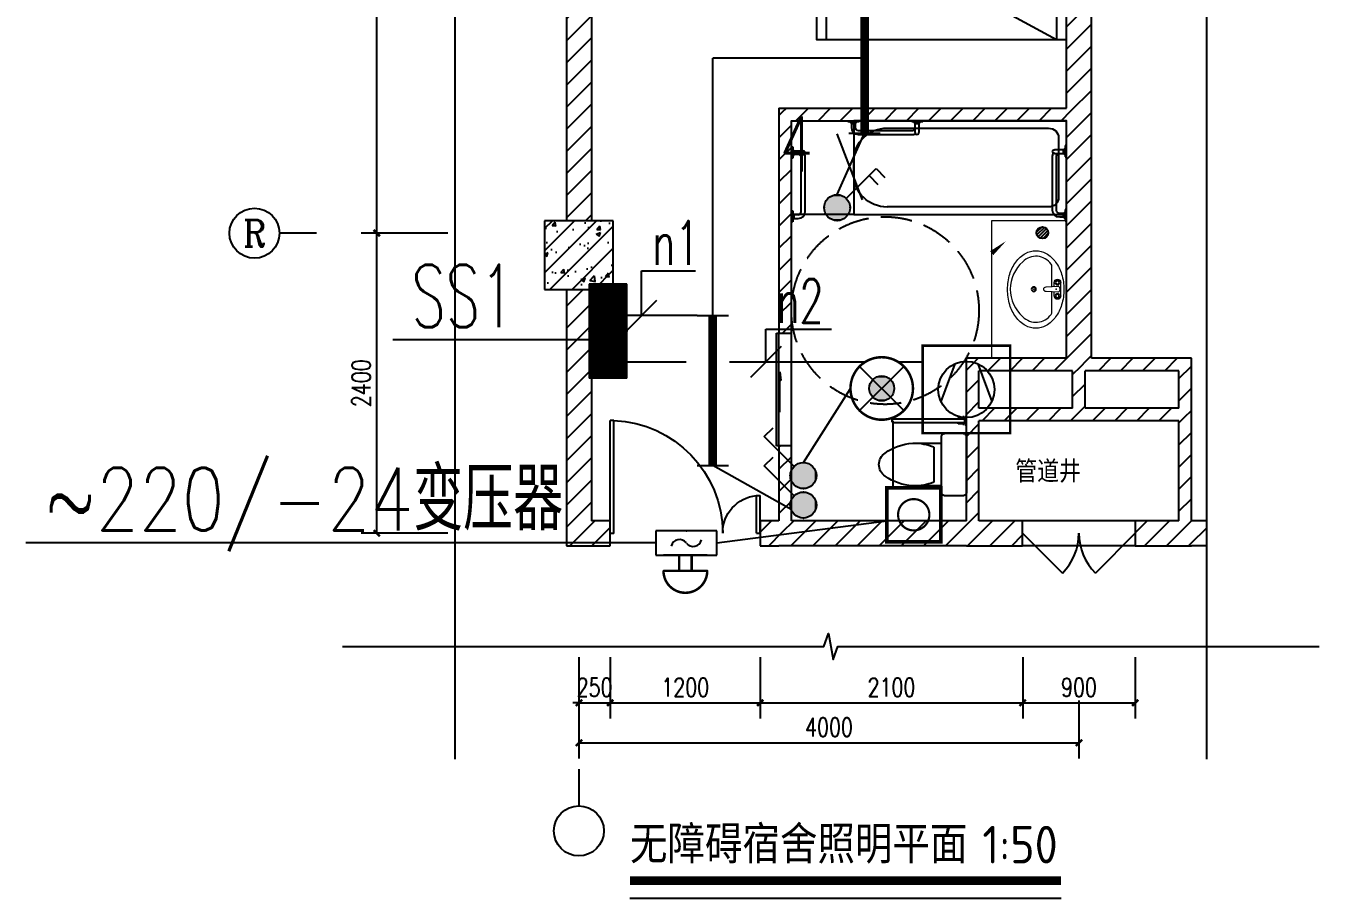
# Model space of a CAD drawing. Extents: x 1725663 to 4653551, y -550461 to 248782.
# Drawn here: x 2093850 to 2104196, y -78270 to -71294 of the extents above; entities that cross this region are included whole.
import ezdxf
from ezdxf.enums import TextEntityAlignment as Align

# ---------------------------------------------------------------- set-up
doc = ezdxf.new("R2010")
doc.units = 0
doc.header["$LTSCALE"] = 1000
doc.linetypes.add('DASH', pattern=[0.35, 0.25, -0.1])
for name, color, linetype in [('0-底图', 7, 'Continuous'), ('A-WALL-MSNW', 2, 'Continuous'), ('A-WALL-PATT', 252, 'Continuous'), ('AXIS', 3, 'Continuous'), ('AXIS_TEXT', 7, 'Continuous'), ('CLAYER', 7, 'Continuous'), ('COLUMN', 255, 'Continuous'), ('DIM-消防', 3, 'Continuous'), ('DIM-照明', 3, 'Continuous'), ('DIM-箱柜', 7, 'Continuous'), ('DIM_SYMB', 3, 'Continuous'), ('DOOR_FIRE', 4, 'Continuous'), ('EQUIP-动力', 3, 'Continuous'), ('EQUIP-消防', 3, 'Continuous'), ('EQUIP-照明', 3, 'Continuous'), ('EQUIP-箱柜', 3, 'Continuous'), ('EQUIP_地漏', 7, 'Continuous'), ('fur', 253, 'Continuous'), ('PUB_DIM', 3, 'Continuous'), ('PUB_HATCH', 8, 'Continuous'), ('TEL_SYMB', 3, 'Continuous'), ('TEL_TEXT', 7, 'Continuous'), ('WALL', 2, 'Continuous'), ('WINDOW', 4, 'Continuous'), ('WIRE-照明', 6, 'Continuous'), ('洁具', 213, 'Continuous')]:
    doc.layers.add(name, color=color, linetype=linetype)
doc.layers.add('LVTRY', color=6, linetype='Continuous', lineweight=9)
doc.styles.add('_TCH_AXIS', font='COMPLEX', dxfattribs={"bigfont": 'GBCBIG'})
doc.styles.add('_TCH_DIM', font='SIMPLEX', dxfattribs={"width": 0.8, "height": 5, "bigfont": 'HZTXT'})
doc.styles.add('_TCH_DIM_T3', font='SIMPLEX', dxfattribs={"width": 0.75, "bigfont": 'HZTXT'})
doc.styles.add('_TEL_DIM', font='SIMPLEX', dxfattribs={"width": 0.8, "height": 3.5, "bigfont": 'HZTXT'})
doc.styles.get("Standard").update_dxf_attribs({"font": 'geniso.shx', "bigfont": 'hztxt.shx'})
doc.dimstyles.new('_TCH_ARCH&&50', dxfattribs={"dimtxt": 148.75, "dimasz": 50, "dimexe": 125, "dimexo": 150, "dimgap": 50, "dimtad": 1, "dimdec": 0, "dimzin": 0, "dimdsep": 46, "dimtxsty": '_TCH_DIM_T3', "dimblk": 'ARCHTICK', "dimcen": 0.09, "dimclrt": 7, "dimazin": 2, "dimtfac": 1, "dimtdec": 0, "dimtix": 1, "dimtmove": 2, "dimatfit": 3, "dimfxl": 1, "dimtolj": 1, "dimtzin": 0, "dimarcsym": 0})
pattern_1 = [(45, (406116.53, 820827.46), (-88.388383, 88.388383), [])]

# ---------------------------------------------------------------- blocks, each defined once
blk = doc.blocks.new('$TwtSys$00000141')
for p, q in [((-94, 8), (-10, 92)), ((-94, 8), (-10, 92)), ((-87, -35), (35, 87)), ((-87, -35), (35, 87)), ((-66, -66), (66, 66)), ((-66, -66), (66, 66)), ((-32, -87), (88, 33)), ((-32, -87), (88, 33)), ((11, -92), (92, -11)), ((11, -92), (92, -11))]:
    blk.add_line(p, q)
blk.add_circle((0, 0), 94)
blk.add_circle((0, 0), 94)
blk = doc.blocks.new('_ArchTick')
at = {"color": 0, "linetype": 'ByBlock', "const_width": 0.4}
blk.add_lwpolyline([(-0.5, -0.5), (0.5, 0.5)], dxfattribs=at)
blk = doc.blocks.new('*D1317')
at = {"layer": 'Defpoints', "color": 0, "transparency": 16777216}
for p in [(1925397, -64441), (1925647, -64441), (1925647, -64955)]:
    blk.add_point(p, dxfattribs=at)
at = {"layer": 'PUB_DIM', "color": 0, "lineweight": -2, "transparency": 16777216}
for p, q in [((1925397, -64591), (1925397, -65080)), ((1925647, -64591), (1925647, -65080)), ((1925397, -64955), (1925347, -64955)), ((1925397, -64955), (1925647, -64955)), ((1925647, -64955), (1925697, -64955))]:
    blk.add_line(p, q, dxfattribs=at)
at = {"layer": 'PUB_DIM', "color": 0, "lineweight": -2, "transparency": 16777216, "xscale": 50, "yscale": 50, "zscale": 50}
blk.add_blockref('_ArchTick', (1925397, -64955), dxfattribs=at)
at = {"layer": 'PUB_DIM', "color": 0, "lineweight": -2, "transparency": 16777216, "xscale": 50, "yscale": 50, "zscale": 50, "rotation": 180}
blk.add_blockref('_ArchTick', (1925647, -64955), dxfattribs=at)
at = {"layer": 'PUB_DIM', "color": 7, "transparency": 16777216, "insert": (1925522, -64831), "char_height": 148.8, "attachment_point": 5, "style": '_TCH_DIM_T3'}
blk.add_mtext('\\A1;250', dxfattribs=at)
blk = doc.blocks.new('*D1318')
at = {"layer": 'Defpoints', "color": 0, "transparency": 16777216}
for p in [(1925647, -64441), (1926847, -64441), (1926847, -64955)]:
    blk.add_point(p, dxfattribs=at)
at = {"layer": 'PUB_DIM', "color": 0, "lineweight": -2, "transparency": 16777216}
for p, q in [((1925647, -64591), (1925647, -65080)), ((1926847, -64591), (1926847, -65080)), ((1925647, -64955), (1926847, -64955))]:
    blk.add_line(p, q, dxfattribs=at)
at = {"layer": 'PUB_DIM', "color": 0, "lineweight": -2, "transparency": 16777216, "xscale": 50, "yscale": 50, "zscale": 50, "rotation": 180}
blk.add_blockref('_ArchTick', (1925647, -64955), dxfattribs=at)
at = {"layer": 'PUB_DIM', "color": 0, "lineweight": -2, "transparency": 16777216, "xscale": 50, "yscale": 50, "zscale": 50}
blk.add_blockref('_ArchTick', (1926847, -64955), dxfattribs=at)
at = {"layer": 'PUB_DIM', "color": 7, "transparency": 16777216, "insert": (1926247, -64831), "char_height": 148.8, "attachment_point": 5, "style": '_TCH_DIM_T3'}
blk.add_mtext('\\A1;1200', dxfattribs=at)
blk = doc.blocks.new('*D1319')
at = {"layer": 'Defpoints', "color": 0, "transparency": 16777216}
for p in [(1926847, -64441), (1928947, -64441), (1928947, -64955)]:
    blk.add_point(p, dxfattribs=at)
at = {"layer": 'PUB_DIM', "color": 0, "lineweight": -2, "transparency": 16777216}
for p, q in [((1926847, -64591), (1926847, -65080)), ((1928947, -64591), (1928947, -65080)), ((1926847, -64955), (1928947, -64955))]:
    blk.add_line(p, q, dxfattribs=at)
at = {"layer": 'PUB_DIM', "color": 0, "lineweight": -2, "transparency": 16777216, "xscale": 50, "yscale": 50, "zscale": 50, "rotation": 180}
blk.add_blockref('_ArchTick', (1926847, -64955), dxfattribs=at)
at = {"layer": 'PUB_DIM', "color": 0, "lineweight": -2, "transparency": 16777216, "xscale": 50, "yscale": 50, "zscale": 50}
blk.add_blockref('_ArchTick', (1928947, -64955), dxfattribs=at)
at = {"layer": 'PUB_DIM', "color": 7, "transparency": 16777216, "insert": (1927897, -64831), "char_height": 148.8, "attachment_point": 5, "style": '_TCH_DIM_T3'}
blk.add_mtext('\\A1;2100', dxfattribs=at)
blk = doc.blocks.new('*D1320')
at = {"layer": 'Defpoints', "color": 0, "transparency": 16777216}
for p in [(1928947, -64441), (1929847, -64441), (1929847, -64955)]:
    blk.add_point(p, dxfattribs=at)
at = {"layer": 'PUB_DIM', "color": 0, "lineweight": -2, "transparency": 16777216}
for p, q in [((1928947, -64591), (1928947, -65080)), ((1929847, -64591), (1929847, -65080)), ((1928947, -64955), (1929847, -64955))]:
    blk.add_line(p, q, dxfattribs=at)
at = {"layer": 'PUB_DIM', "color": 0, "lineweight": -2, "transparency": 16777216, "xscale": 50, "yscale": 50, "zscale": 50, "rotation": 180}
blk.add_blockref('_ArchTick', (1928947, -64955), dxfattribs=at)
at = {"layer": 'PUB_DIM', "color": 0, "lineweight": -2, "transparency": 16777216, "xscale": 50, "yscale": 50, "zscale": 50}
blk.add_blockref('_ArchTick', (1929847, -64955), dxfattribs=at)
at = {"layer": 'PUB_DIM', "color": 7, "transparency": 16777216, "insert": (1929397, -64831), "char_height": 148.8, "attachment_point": 5, "style": '_TCH_DIM_T3'}
blk.add_mtext('\\A1;900', dxfattribs=at)
blk = doc.blocks.new('*D1327')
at = {"layer": 'Defpoints', "color": 0, "transparency": 16777216}
for p in [(1925397, -64786), (1929397, -64786), (1929397, -65275)]:
    blk.add_point(p, dxfattribs=at)
at = {"layer": 'PUB_DIM', "color": 0, "lineweight": -2, "transparency": 16777216}
for p, q in [((1925397, -64936), (1925397, -65400)), ((1929397, -64936), (1929397, -65400)), ((1925397, -65275), (1929397, -65275))]:
    blk.add_line(p, q, dxfattribs=at)
at = {"layer": 'PUB_DIM', "color": 0, "lineweight": -2, "transparency": 16777216, "xscale": 50, "yscale": 50, "zscale": 50, "rotation": 180}
blk.add_blockref('_ArchTick', (1925397, -65275), dxfattribs=at)
at = {"layer": 'PUB_DIM', "color": 0, "lineweight": -2, "transparency": 16777216, "xscale": 50, "yscale": 50, "zscale": 50}
blk.add_blockref('_ArchTick', (1929397, -65275), dxfattribs=at)
at = {"layer": 'PUB_DIM', "color": 7, "transparency": 16777216, "insert": (1927397, -65150), "char_height": 148.8, "attachment_point": 5, "style": '_TCH_DIM_T3'}
blk.add_mtext('\\A1;4000', dxfattribs=at)
blk = doc.blocks.new('*D1328')
at = {"layer": 'Defpoints', "color": 0, "transparency": 16777216}
for p in [(1923779, -61199), (1924498, -61199), (1924498, -63599)]:
    blk.add_point(p, dxfattribs=at)
at = {"layer": 'PUB_DIM', "color": 0, "lineweight": -2, "transparency": 16777216}
for p, q in [((1924348, -61199), (1923654, -61199)), ((1923779, -63599), (1923779, -61199)), ((1924348, -63599), (1923654, -63599))]:
    blk.add_line(p, q, dxfattribs=at)
at = {"layer": 'PUB_DIM', "color": 0, "lineweight": -2, "transparency": 16777216, "xscale": 50, "yscale": 50, "zscale": 50}
for p, rotation in [((1923779, -61199), 90), ((1923779, -63599), 270)]:
    blk.add_blockref('_ArchTick', p, dxfattribs=dict(at, rotation=rotation))
at = {"layer": 'PUB_DIM', "color": 7, "transparency": 16777216, "insert": (1923654, -62399), "char_height": 148.8, "attachment_point": 5, "rotation": 90, "style": '_TCH_DIM_T3'}
blk.add_mtext('\\A1;2400', dxfattribs=at)
blk = doc.blocks.new('*D1329')
at = {"layer": 'Defpoints', "color": 0, "transparency": 16777216}
for p in [(1923779, -55999), (1924498, -55999), (1924498, -61199)]:
    blk.add_point(p, dxfattribs=at)
at = {"layer": 'PUB_DIM', "color": 0, "lineweight": -2, "transparency": 16777216}
for p, q in [((1924348, -55999), (1923654, -55999)), ((1923779, -61199), (1923779, -55999)), ((1924348, -61199), (1923654, -61199))]:
    blk.add_line(p, q, dxfattribs=at)
at = {"layer": 'PUB_DIM', "color": 0, "lineweight": -2, "transparency": 16777216, "xscale": 50, "yscale": 50, "zscale": 50}
for p, rotation in [((1923779, -55999), 90), ((1923779, -61199), 270)]:
    blk.add_blockref('_ArchTick', p, dxfattribs=dict(at, rotation=rotation))
at = {"layer": 'PUB_DIM', "color": 7, "transparency": 16777216, "insert": (1923654, -58599), "char_height": 148.8, "attachment_point": 5, "rotation": 90, "style": '_TCH_DIM_T3'}
blk.add_mtext('\\A1;5200', dxfattribs=at)
blk = doc.blocks.new('$DorLib2D$00000116')
at = {"color": 0}
for p, q in [((-0.5, 0), (-0.146, 0.354)), ((0.5, 0), (0.146, 0.354))]:
    blk.add_line(p, q, dxfattribs=at)
for centre, start, end in [((-0.5, 0), 0, 45), ((0.5, 0), 135, 180)]:
    blk.add_arc(centre, 0.5, start, end, dxfattribs=at)
blk = doc.blocks.new('$plan$00002936')
at = {"layer": '洁具'}
for p, q in [((-45, 0), (45, 0)), ((45, 0), (45, -10)), ((-555, 0), (-466, 0)), ((-555, -10), (-555, 0)), ((-466, -10), (-555, -10)), ((-539, -10), (-527, -22)), ((-527, -22), (-497, -22)), ((-527, -22), (-527, -53)), ((-497, -22), (-486, -10)), ((-497, -22), (-497, -53)), ((-474, -78), (-38, -78)), ((-466, 0), (-466, -10)), ((-45, -10), (-45, 0)), ((45, -10), (-45, -10)), ((-28, -10), (-17, -22)), ((-17, -22), (13, -22)), ((-17, -94), (-17, -22)), ((13, -22), (24, -10)), ((13, -22), (13, -94)), ((-474, -110), (-38, -110)), ((-2, -110), (-2, -110))]:
    blk.add_line(p, q, dxfattribs=at)
for centre, major_axis, start_param, end_param in [((-474, -53), (0, 57.3), 1.570798, 3.141592), ((-474, -53), (0, 25.2), 1.570801, 3.141589), ((-38, -53), (0, 25.2), 3.141577, 4.303054), ((-2, -94), (0, 16), 1.570785, 3.141583), ((-2, -94), (0, 16), 3.141592, 4.71239), ((-38, -53), (0, 57.3), 3.141596, 3.619177)]:
    blk.add_ellipse(centre, major_axis=major_axis, ratio=0.931835, start_param=start_param, end_param=end_param, dxfattribs=at)
blk = doc.blocks.new('$DorLib2D$00000225')
at = {"color": 0}
for p, q in [((0.475, -0.0014), (0.475, 0.7521)), ((0.475, 0.7521), (0.5, 0.7521)), ((0.5, -0.0014), (0.5, 0.7521)), ((-0.5, 0), (-0.5, 0.252)), ((-0.475, 0.252), (-0.5, 0.252)), ((-0.475, 0), (-0.475, 0.252)), ((-0.475, 0), (-0.5, 0)), ((0.475, -0.0014), (0.5, -0.0014))]:
    blk.add_line(p, q, dxfattribs=at)
for centre, radius, start, end in [((0.5046, -0.0019), 0.7546, 92.24927, 179.72377), ((-0.5008, 0.0026), 0.2508, 359.78987, 84.09744)]:
    blk.add_arc(centre, radius, start, end, dxfattribs=at)
blk = doc.blocks.new('$lvtry$00000196')
at = {"color": 0}
for points in [[(219, -385, 0.106486), (289, -308, 0.130324), (310, -225, 0.130324), (289, -143, 0.106486), (219, -66, 0.084172), (123, -18, 0.073176), (0, 0, 0.073176), (-123, -18, 0.084172), (-219, -66, 0.106486), (-289, -143, 0.130324), (-310, -225, 0.130324), (-289, -308, 0.106486), (-219, -385, 0.084172), (-123, -433, 0.073176), (0, -451, 0.073176), (123, -433, 0.084172)], [(-22, -44), (-17, -142, 1), (21, -142), (26, -44, 0.493794)]]:
    blk.add_lwpolyline(points, format="xyb", close=True, dxfattribs=at)
for points in [[(-218, -329, -0.467303), (-199, -103, -0.154885), (-179, -96), (-17, -96, -0.154885)], [(21, -96), (183, -96, -0.154885), (203, -103, -0.467303), (222, -329, -0.210278), (2, -430, -0.210278), (-218, -329, -0.467303)]]:
    blk.add_lwpolyline(points, format="xyb", dxfattribs=at)
for points in [[(-52, -25), (56, -25)], [(-52, -78), (-20, -78)], [(24, -78), (56, -78)]]:
    blk.add_lwpolyline(points, dxfattribs=at)
for centre, radius in [((-52, -52), 19.4), ((-52, -52), 12.6), ((56, -52), 19.4), ((56, -52), 12.6), ((2, -241), 19.7), ((2, -241), 14.7)]:
    blk.add_circle(centre, radius, dxfattribs=at)
for centre, start, end in [((-52, -52), 90, 270), ((56, -52), 270, 90)]:
    blk.add_arc(centre, 26.5, start, end, dxfattribs=at)
for p in [(2, -62), (2, -241)]:
    blk.add_point(p, dxfattribs=at)
blk = doc.blocks.new('$plan$00002967')
at = {"layer": '洁具'}
for p, q in [((1348.8, -59.7), (134, -59.7)), ((58.6, -136.4), (58.6, -613.6)), ((1599.9, -434.7), (1599.9, -315.3)), ((134, -690.3), (1348.8, -690.3))]:
    blk.add_line(p, q, dxfattribs=at)
blk.add_lwpolyline([(0, -750), (0, 0), (1599.9, 0), (1599.9, -750)], close=True, dxfattribs=at)
for centre, major_axis, start_param, end_param in [((134, -136.4), (0, 76.7), 0, 1.570796), ((1348.8, -315.3), (0, 255.7), -1.570796, 0), ((201, -375), (0, 42.6), 1.570796326795708, 7.853981633975295), ((1348.8, -434.7), (0, 255.7), 3.141593, 4.712389), ((134, -613.6), (0, 76.7), 1.570796, 3.141593)]:
    blk.add_ellipse(centre, major_axis=major_axis, ratio=0.98237, start_param=start_param, end_param=end_param, dxfattribs=at)
blk = doc.blocks.new('$plan$00002937')
at = {"layer": '洁具'}
for p, q in [((-12, 13), (-585, 13)), ((-67, 25), (-67, 16)), ((-8, 25), (-67, 25)), ((-67, 16), (-8, 16)), ((-28, 31), (-28, 25)), ((-20, 31), (-28, 31)), ((-28, 25), (-20, 25)), ((-20, 25), (-20, 31)), ((-12, -13), (-12, 13)), ((-8, 40), (-8, -40)), ((0, 40), (-8, 40)), ((-8, 16), (-8, 25)), ((0, -40), (0, 40)), ((-585, -13), (-12, -13)), ((-67, -25), (-67, -16)), ((-67, -16), (-8, -16)), ((-8, -25), (-67, -25)), ((-28, -31), (-28, -25)), ((-28, -25), (-20, -25)), ((-20, -31), (-28, -31)), ((-20, -25), (-20, -31)), ((-8, -16), (-8, -25)), ((-8, -40), (0, -40))]:
    blk.add_line(p, q, dxfattribs=at)
blk.add_ellipse((-585, 0), major_axis=(0, -13.3), ratio=0.97507, start_param=3.141592, end_param=6.283185, dxfattribs=at)
blk = doc.blocks.new('$plan$00002826')
at = {"layer": '洁具', "color": 7}
blk.add_line((-260, -140), (-260, 140), dxfattribs=at)
at = {"layer": '洁具'}
blk.add_line((-200, 170), (-200, -170), dxfattribs=at)
blk.add_lwpolyline([(-650, 92, 0.537872), (-650, -92, 0.149947), (-430, -170), (-200, -170), (-200, -220, 0.414214), (-170, -250), (-30, -250, 0.414214), (0, -220), (0, 220, 0.414214), (-30, 250), (-170, 250, 0.414214), (-200, 220), (-200, 170), (-430, 170, 0.149947)], format="xyb", close=True, dxfattribs=at)
at = {"layer": '洁具', "color": 7}
for centre, start, end in [((-413, -227), 67.4505, 91.4725), ((-413, 227), 268.6339, 292.5495)]:
    blk.add_arc(centre, 398, start, end, dxfattribs=at)
blk = doc.blocks.new('$DorLib2D$00000129')
at = {"color": 0, "linetype": 'Continuous'}
for p, q in [((-0.5, 0.545), (-0.5, 0.687)), ((-0.5, 0.687), (0.5, 0.687)), ((0.5, 0.687), (0.5, 0.545)), ((0.5, 0.545), (-0.5, 0.545)), ((-0.5, 0.5), (-0.5, 0.545)), ((0.5, 0.5), (0.5, 0.545)), ((-0.2, 0.437), (0.158, 0.437)), ((0.08, 0.341), (0.08, 0.437)), ((0.158, 0.437), (0.08, 0.341))]:
    blk.add_line(p, q, dxfattribs=at)
blk = doc.blocks.new('$plan$00002356')
at = {"layer": 'fur'}
for p, q in [((0, -1920), (1000, -80)), ((0, -80), (1000, -80)), ((1000, -1920), (0, -1920))]:
    blk.add_line(p, q, dxfattribs=at)
blk.add_lwpolyline([(0, 0), (0, -2000), (1000, -2000), (1000, 0)], close=True, dxfattribs=at)
blk = doc.blocks.new('*X490')
at = {"color": 0}
for p, q in [((-250, 32.8), (-82.8, 200)), ((-250, 68.2), (-118.2, 200)), ((-250, 103.6), (-153.6, 200)), ((-250, 138.9), (-188.9, 200)), ((-250, 174.3), (-224.3, 200)), ((-247.5, 0), (-47.5, 200)), ((-212.1, 0), (-12.1, 200)), ((-176.8, 0), (23.2, 200)), ((-141.4, 0), (58.6, 200)), ((-106.1, 0), (93.9, 200)), ((-70.7, 0), (129.3, 200)), ((-35.4, 0), (164.6, 200)), ((0, 0), (200, 200)), ((35.4, 0), (235.4, 200)), ((70.7, 0), (250, 179.3)), ((106.1, 0), (250, 143.9)), ((141.4, 0), (250, 108.6)), ((176.8, 0), (250, 73.2)), ((212.1, 0), (250, 37.9)), ((247.5, 0), (250, 2.5))]:
    blk.add_line(p, q, dxfattribs=at)
blk = doc.blocks.new('$equip$00002943')
for p, q in [((-0.75, 0.6), (-0.75, 0)), ((0.75, 0.6), (-0.75, 0.6)), ((0.75, 0), (0.75, 0.6)), ((-0.75, 0), (0.75, 0))]:
    blk.add_line(p, q)
for points, const_width in [([(-0.75, 0.3), (0.75, 0.3)], 0.6), ([(-0.75, 0.6), (-0.75, 0), (0.75, 0), (0.75, 0.6), (-0.75, 0.6), (-0.75, 0)], 0.02)]:
    blk.add_lwpolyline(points, dxfattribs=dict(const_width=const_width))
for p in [(0, 0.6), (-0.75, 0.3), (0.75, 0.3), (0, 0)]:
    blk.add_point(p)
at = {"xscale": 0.00300000000061118, "yscale": 0.00300000000061118, "zscale": 0.00300000000061118}
blk.add_blockref('*X490', (0, 0), dxfattribs=at)
at = {"color": 7, "style": '_TEL_DIM', "flags": 1}
for tag in ['A', 'REMARK']:
    blk.add_attdef(tag, text='', height=0.00002, dxfattribs=at).set_placement((0, 0), align=Align.MIDDLE_CENTER)
blk = doc.blocks.new('$equip$00001159')
for p, q in [((-1.2, 0.25), (-1.2, -0.25)), ((1.2, 0.25), (1.2, -0.25)), ((-1.2, 0), (1.2, 0))]:
    blk.add_line(p, q)
at = {"const_width": 0.14}
blk.add_lwpolyline([(-1.2, 0), (1.2, 0)], dxfattribs=at)
at = {"layer": 'EQUIP-照明'}
for p in [(-1.2, 0), (0, 0), (1.2, 0)]:
    blk.add_point(p, dxfattribs=at)
at = {"layer": 'EQUIP-照明', "flags": 9}
blk.add_attdef('A', (0, 0), '', height=0.00002, dxfattribs=at)
blk = doc.blocks.new('$equip$00002741')
for p, q in [((-0.7, -0.7), (-0.7, 0.7)), ((-0.7, 0.7), (0.7, 0.7)), ((0.7, 0.7), (0.7, -0.7)), ((-0.184, 0.411), (-0.406, -0.194)), ((0.184, 0.411), (0.406, -0.194)), ((0.7, -0.7), (-0.7, -0.7))]:
    blk.add_line(p, q)
at = {"const_width": 0.04}
blk.add_lwpolyline([(-0.7, 0.7), (-0.7, -0.7), (0.7, -0.7), (0.7, 0.7), (-0.7, 0.7), (-0.7, -0.7)], dxfattribs=at)
blk.add_circle((0, 0), 0.45)
for p in [(0, 0.7), (-0.7, 0), (0.7, 0), (0, -0.7)]:
    blk.add_point(p)
at = {"color": 7, "style": '_TEL_DIM', "flags": 1}
for tag in ['A', 'REMARK']:
    blk.add_attdef(tag, text='', height=0.00002, dxfattribs=at).set_placement((0, 0), align=Align.MIDDLE_CENTER)
blk = doc.blocks.new('$equip$00002828')
for p, q in [((0.354, 0.354), (-0.354, -0.354)), ((-0.354, 0.354), (0.354, -0.354))]:
    blk.add_line(p, q)
at = {"const_width": 0.04}
blk.add_lwpolyline([(0.5, 0, -1), (-0.5, 0, -1), (0.5, 0, 1)], format="xyb", dxfattribs=at)
for radius in [0.5, 0.2]:
    blk.add_circle((0, 0), radius)
for p in [(0, 0.5), (-0.5, 0), (0.5, 0), (0, -0.5)]:
    blk.add_point(p)
for points in [[(-0.173, 0.1), (0.173, 0.1), (-0.2, 0), (0.2, 0)], [(-0.173, -0.1), (0.173, -0.1), (-0.2, 0), (0.2, 0)], [(-0.1, 0.173), (0.1, 0.173), (-0.173, 0.1), (0.173, 0.1)], [(0, 0.2), (0, 0.2), (-0.1, 0.173), (0.1, 0.173)], [(-0.1, -0.173), (0.1, -0.173), (-0.173, -0.1), (0.173, -0.1)], [(0, -0.2), (0, -0.2), (-0.1, -0.173), (0.1, -0.173)]]:
    blk.add_solid(points)
at = {"color": 7, "style": '_TEL_DIM', "flags": 1}
for tag in ['A', 'REMARK']:
    blk.add_attdef(tag, text='', height=0.00002, dxfattribs=at).set_placement((0, 0), align=Align.MIDDLE_CENTER)
blk = doc.blocks.new('$equip$00001962')
for p, q in [((0.147, 0.356), (0.625, 0.833)), ((0.625, 0.833), (0.766, 0.692))]:
    blk.add_line(p, q)
blk.add_circle((0, 0.208), 0.208)
for p in [(0, 0.417), (-0.208, 0.208), (0.208, 0.208), (0, 0)]:
    blk.add_point(p)
for points in [[(0, 0.417), (0, 0.417), (-0.104, 0.389), (0.104, 0.389)], [(-0.18, 0.313), (0.18, 0.313), (-0.208, 0.208), (0.208, 0.208)], [(-0.18, 0.104), (0.18, 0.104), (-0.208, 0.208), (0.208, 0.208)], [(-0.104, 0.389), (0.104, 0.389), (-0.18, 0.313), (0.18, 0.313)], [(-0.104, 0.028), (0.104, 0.028), (-0.18, 0.104), (0.18, 0.104)], [(0, 0), (0, 0), (-0.104, 0.028), (0.104, 0.028)]]:
    blk.add_solid(points)
at = {"layer": 'TEL_TEXT', "style": '_TEL_DIM', "flags": 1}
blk.add_attdef('A', text='', height=0.00002, dxfattribs=at).set_placement((0, 0), align=Align.MIDDLE_CENTER)
blk = doc.blocks.new('$equip$00001963')
for p, q in [((0.147, 0.356), (0.625, 0.833)), ((0.625, 0.833), (0.766, 0.692)), ((0.512, 0.72), (0.653, 0.579))]:
    blk.add_line(p, q)
blk.add_circle((0, 0.208), 0.208)
for p in [(0, 0.417), (-0.208, 0.208), (0.208, 0.208), (0, 0)]:
    blk.add_point(p)
for points in [[(0, 0.417), (0, 0.417), (-0.104, 0.389), (0.104, 0.389)], [(-0.18, 0.313), (0.18, 0.313), (-0.208, 0.208), (0.208, 0.208)], [(-0.18, 0.104), (0.18, 0.104), (-0.208, 0.208), (0.208, 0.208)], [(-0.104, 0.389), (0.104, 0.389), (-0.18, 0.313), (0.18, 0.313)], [(-0.104, 0.028), (0.104, 0.028), (-0.18, 0.104), (0.18, 0.104)], [(0, 0), (0, 0), (-0.104, 0.028), (0.104, 0.028)]]:
    blk.add_solid(points)
at = {"layer": 'TEL_TEXT', "style": '_TEL_DIM', "flags": 1}
blk.add_attdef('A', text='', height=0.00002, dxfattribs=at).set_placement((0, 0), align=Align.MIDDLE_CENTER)
blk = doc.blocks.new('$TELECSYS$00000095')
blk.add_line((0.4, 0.4), (-0.4, -0.4))
at = {"width": 0.8}
blk.add_attdef('N', text='', height=1, dxfattribs=at).set_placement((-0.017, 1.056), align=Align.MIDDLE)
blk = doc.blocks.new('$TelecSys$00000152')
blk.add_blockref('$TELECSYS$00000095', (0, 0))
at = {"style": '_TEL_DIM', "width": 0.7}
blk.add_attdef('N', text='', height=0.875, dxfattribs=at).set_placement((-0.015, 0.924), align=Align.MIDDLE)
blk = doc.blocks.new('$equip$00002862')
for p, q in [((-0.35, 0.25), (0.35, 0.25)), ((-0.1, 0.25), (-0.1, 0)), ((0.1, 0.25), (0.1, 0)), ((-0.35, 0), (0.35, 0))]:
    blk.add_line(p, q)
at = {"const_width": 0.04}
blk.add_lwpolyline([(-0.35, 0.254, -0.999993), (0.35, 0.25), (-0.35, 0.25)], format="xyb", dxfattribs=at)
for points in [[(-0.1, 0.246), (-0.1, 0)], [(0.1, 0.25), (0.1, 0)], [(0.35, 0), (-0.35, 0)]]:
    blk.add_lwpolyline(points, dxfattribs=at)
blk.add_arc((0, 0.252), 0.35, 359.6973, 180.3027)
for p in [(0.002, 0.602), (-0.35, 0.25), (0.35, 0.254), (0, 0)]:
    blk.add_point(p)
at = {"color": 7, "style": '_TEL_DIM', "flags": 1}
for tag in ['A', 'REMARK']:
    blk.add_attdef(tag, text='', height=0.00002, dxfattribs=at).set_placement((0, 0), align=Align.MIDDLE_CENTER)
blk = doc.blocks.new('$equip_U$00000109(PC201603191524)')
for p, q in [((-0.75, 0.6), (-0.75, 0)), ((0.75, 0.6), (-0.75, 0.6)), ((0.75, 0), (0.75, 0.6)), ((-0.75, 0), (0.75, 0))]:
    blk.add_line(p, q)
for centre, start, end in [((-0.169, 0.169), 37.875, 164.7449), ((0.169, 0.431), 217.875, 344.7449)]:
    blk.add_arc(centre, 0.214, start, end)
for p in [(0, 0.6), (-0.75, 0.3), (0, 0), (0.75, 0.3)]:
    blk.add_point(p)
at = {"color": 7, "style": '_TEL_DIM', "flags": 1}
for tag in ['A', 'REMARK']:
    blk.add_attdef(tag, text='', height=0.0000167, dxfattribs=at).set_placement((0, 0), align=Align.MIDDLE_CENTER)
blk = doc.blocks.new('$equip_U$00000213(DESKTOP-1KLGLJ7)')
for p, q in [((0.3, 0.3), (-0.3, 0.3)), ((-0.3, 0.3), (-0.3, -0.3)), ((0.3, -0.3), (0.3, 0.3)), ((-0.3, -0.3), (0.3, -0.3))]:
    blk.add_line(p, q)
at = {"const_width": 0.04}
blk.add_lwpolyline([(-0.3, 0.3), (0.3, 0.3), (0.3, -0.3), (-0.3, -0.3), (-0.3, 0.3), (0.3, 0.3)], dxfattribs=at)
at = {"const_width": 0.024}
blk.add_lwpolyline([(-0.174, 0, 1), (0.174, 0, 1)], format="xyb", close=True, dxfattribs=at)
for p in [(0, 0.3), (-0.3, 0), (0.3, 0), (0, -0.3)]:
    blk.add_point(p)
at = {"color": 7, "style": '_TEL_DIM', "flags": 1}
for tag in ['A', 'REMARK']:
    blk.add_attdef(tag, text='', height=0.00002, dxfattribs=at).set_placement((0, 0), align=Align.MIDDLE_CENTER)
blk = doc.blocks.new('gfhjgj')
at = {"layer": 'A-WALL-PATT'}
h = blk.add_hatch(dxfattribs=at)
h.set_pattern_fill('普通砖', color=256, scale=50, style=0)
h.set_pattern_definition(pattern_1)
h.paths.add_polyline_path([(1929363.2, -60232.7), (1929496.6, -60199.4), (1929496.6, -56149.4), (1929396.6, -56032.7), (1929296.6, -56149.4), (1929296.6, -60199.4)])
h = blk.add_hatch(dxfattribs=at)
h.set_pattern_fill('普通砖', color=256, scale=50, style=0)
h.set_pattern_definition(pattern_1)
h.paths.add_polyline_path([(1925296.6, -61099.4), (1925496.6, -61099.4), (1925496.6, -56449.4), (1925296.6, -56449.4)])
h = blk.add_hatch(dxfattribs=at)
h.set_pattern_fill('普通砖', color=256, scale=50, style=0)
h.set_pattern_definition(pattern_1)
h.paths.add_polyline_path([(1926996.6, -60199.4), (1927096.6, -60299.4), (1929296.6, -60299.4), (1929363.2, -60232.7), (1929296.6, -60199.4)])
h = blk.add_hatch(dxfattribs=at)
h.set_pattern_fill('普通砖', color=256, scale=50, style=0)
h.set_pattern_definition(pattern_1)
h.paths.add_polyline_path([(1926996.6, -60199.4), (1926996.6, -61999.4), (1927096.6, -61999.4), (1927096.6, -60299.4)])
h = blk.add_hatch(dxfattribs=at)
h.set_pattern_fill('普通砖', color=256, scale=50, style=0)
h.set_pattern_definition(pattern_1)
h.paths.add_polyline_path([(1929396.6, -62249.4), (1929496.6, -62199.4), (1929496.6, -60199.4), (1929363.2, -60232.7), (1929296.6, -60299.4), (1929296.6, -62199.4)])
h = blk.add_hatch(dxfattribs=at)
h.set_pattern_fill('普通砖', color=256, scale=50, style=0)
h.set_pattern_definition(pattern_1)
h.paths.add_polyline_path([(1925496.6, -61649.4), (1925296.6, -61649.4), (1925296.6, -63699.4), (1925496.6, -63499.4)])
h = blk.add_hatch(dxfattribs=at)
h.set_pattern_fill('普通砖', color=256, scale=50, style=0)
h.set_pattern_definition(pattern_1)
h.paths.add_polyline_path([(1929396.6, -62249.4), (1929296.6, -62199.4), (1928496.6, -62199.4), (1928596.6, -62299.4), (1929346.6, -62299.4)])
h = blk.add_hatch(dxfattribs=at)
h.set_pattern_fill('普通砖', color=256, scale=50, style=0)
h.set_pattern_definition(pattern_1)
h.paths.add_polyline_path([(1928563.2, -62666), (1928596.6, -62599.4), (1928596.6, -62299.4), (1928496.6, -62199.4), (1928496.6, -62699.4)])
h = blk.add_hatch(dxfattribs=at)
h.set_pattern_fill('普通砖', color=256, scale=50, style=0)
h.set_pattern_definition(pattern_1)
h.paths.add_polyline_path([(1929396.6, -62632.7), (1929446.6, -62599.4), (1929446.6, -62299.4), (1929396.6, -62249.4), (1929346.6, -62299.4), (1929346.6, -62599.4)])
h = blk.add_hatch(dxfattribs=at)
h.set_pattern_fill('普通砖', color=256, scale=50, style=0)
h.set_pattern_definition(pattern_1)
h.paths.add_polyline_path([(1930196.6, -62299.4), (1930296.6, -62199.4), (1929496.6, -62199.4), (1929396.6, -62249.4), (1929446.6, -62299.4)])
h = blk.add_hatch(dxfattribs=at)
h.set_pattern_fill('普通砖', color=256, scale=50, style=0)
h.set_pattern_definition(pattern_1)
h.paths.add_polyline_path([(1930229.9, -62666), (1930296.6, -62699.4), (1930296.6, -62199.4), (1930196.6, -62299.4), (1930196.6, -62599.4)])
h = blk.add_hatch(dxfattribs=at)
h.set_pattern_fill('普通砖', color=256, scale=50, style=0)
h.set_pattern_definition(pattern_1)
h.paths.add_polyline_path([(1928529.9, -63566), (1928596.6, -63499.4), (1928596.6, -62699.4), (1928563.2, -62666), (1928496.6, -62699.4), (1928496.6, -63499.4)])
h = blk.add_hatch(dxfattribs=at)
h.set_pattern_fill('普通砖', color=256, scale=50, style=0)
h.set_pattern_definition(pattern_1)
h.paths.add_polyline_path([(1929396.6, -62632.7), (1929346.6, -62599.4), (1928596.6, -62599.4), (1928563.2, -62666), (1928596.6, -62699.4), (1929396.6, -62699.4)])
h = blk.add_hatch(dxfattribs=at)
h.set_pattern_fill('普通砖', color=256, scale=50, style=0)
h.set_pattern_definition(pattern_1)
h.paths.add_polyline_path([(1930229.9, -62666), (1930196.6, -62599.4), (1929446.6, -62599.4), (1929396.6, -62632.7), (1929396.6, -62699.4), (1930196.6, -62699.4)])
h = blk.add_hatch(dxfattribs=at)
h.set_pattern_fill('普通砖', color=256, scale=50, style=0)
h.set_pattern_definition(pattern_1)
h.paths.add_polyline_path([(1930263.2, -63566), (1930296.6, -63499.4), (1930296.6, -62699.4), (1930229.9, -62666), (1930196.6, -62699.4), (1930196.6, -63499.4)])
h = blk.add_hatch(dxfattribs=at)
h.set_pattern_fill('普通砖', color=256, scale=50, style=0)
h.set_pattern_definition(pattern_1)
h.paths.add_polyline_path([(1927096.6, -63499.4), (1927096.6, -62899.4), (1926996.6, -62899.4), (1926996.6, -63499.4), (1927029.9, -63566)])
h = blk.add_hatch(dxfattribs=at)
h.set_pattern_fill('普通砖', color=256, scale=50, style=0)
h.set_pattern_definition(pattern_1)
h.paths.add_polyline_path([(1925296.6, -63699.4), (1925646.6, -63699.4), (1925646.6, -63499.4), (1925496.6, -63499.4)])
h = blk.add_hatch(dxfattribs=at)
h.set_pattern_fill('普通砖', color=256, scale=50, style=0)
h.set_pattern_definition(pattern_1)
h.paths.add_polyline_path([(1926996.6, -63499.4), (1926846.6, -63499.4), (1926846.6, -63699.4), (1926996.6, -63699.4), (1927029.9, -63566)])
h = blk.add_hatch(dxfattribs=at)
h.set_pattern_fill('普通砖', color=256, scale=50, style=0)
h.set_pattern_definition(pattern_1)
h.paths.add_polyline_path([(1928529.9, -63566), (1928496.6, -63499.4), (1927096.6, -63499.4), (1927029.9, -63566), (1926996.6, -63699.4), (1928496.6, -63699.4)])
h = blk.add_hatch(dxfattribs=at)
h.set_pattern_fill('普通砖', color=256, scale=50, style=0)
h.set_pattern_definition(pattern_1)
h.paths.add_polyline_path([(1928496.6, -63699.4), (1928946.6, -63699.4), (1928946.6, -63499.4), (1928596.6, -63499.4), (1928529.9, -63566)])
h = blk.add_hatch(dxfattribs=at)
h.set_pattern_fill('普通砖', color=256, scale=50, style=0)
h.set_pattern_definition(pattern_1)
h.paths.add_polyline_path([(1930196.6, -63499.4), (1929846.6, -63499.4), (1929846.6, -63699.4), (1930296.6, -63699.4), (1930263.2, -63566)])
h = blk.add_hatch(dxfattribs=at)
h.set_pattern_fill('普通砖', color=256, scale=50, style=0)
h.set_pattern_definition(pattern_1)
h.paths.add_polyline_path([(1930418.9, -63499.4), (1930296.6, -63499.4), (1930263.2, -63566), (1930296.6, -63699.4), (1930418.9, -63699.4)])
at = {"layer": 'PUB_HATCH'}
h = blk.add_hatch(dxfattribs=at)
h.set_pattern_fill('钢筋混凝土', color=256, scale=50, style=0)
h.set_pattern_definition([(45, (406116.53, 820737.71), (-88.388348, 88.388348), []), (50, (406116.53, 820737.7), (358.63009, -31.376067), [37.5, -412.5]), (355, (406116.53, 820737.7), (-69.37567, 376.09607), [30, -330]), (100.4514, (406146.4, 820735.1), (289.25469, 344.71977), [31.870095, -350.571056]), (46.1842, (406116.53, 820837.7), (533.62052, -82.75951), [56.25, -618.75]), (96.6356, (406161, 820830.8), (467.33135, 487.05894), [47.80514, -525.8565]), (351.1842, (406116.53, 820837.7), (467.33097, 487.0593), [45, -495]), (21, (406166.53, 820812.7), (298.453526, -201.309445), [37.5, -412.5]), (326, (406166.53, 820812.7), (121.657666, 362.57502), [30, -330]), (71.4514, (406191.4, 820795.93), (420.111314, 161.26525), [31.870095, -350.571056]), (37.5, (406116.53, 820737.71), (6.079928, 166.446927), [0, -326, 0, -335, 0, -331.25]), (7.5, (406116.53, 820737.7), (131.534769, 197.205856), [0, -191, 0, -318.5, 0, -126.25]), (327.5, (406005.03, 820737.71), (266.911218, -11.277436), [0, -125, 0, -390, 0, -517.5]), (317.5, (405955.03, 820737.7), (291.593085, 50.05249), [0, -162.5, 0, -259, 0, -367.5])])
h.paths.add_polyline_path([(1925671.6, -61099.4), (1925121.6, -61099.4), (1925121.6, -61649.4), (1925671.6, -61649.4)])
at = {"layer": 'A-WALL-MSNW', "color": 4, "linetype": 'DASH'}
blk.add_circle((1927846.6, -61818), 750, dxfattribs=at)
at = {"layer": 'AXIS'}
for p, q in [((1923296, -61199.4), (1923000.6, -61199.4)), ((1925396.6, -65484.2), (1925396.6, -65779.6))]:
    blk.add_line(p, q, dxfattribs=at)
for centre in [(1922800.6, -61199.4), (1925396.6, -65979.6)]:
    blk.add_circle(centre, 200, dxfattribs=at)
at = {"layer": 'COLUMN'}
for p, q in [((1925671.6, -61099.4), (1925121.6, -61099.4)), ((1925121.6, -61099.4), (1925121.6, -61649.4)), ((1925671.6, -61649.4), (1925671.6, -61099.4)), ((1925121.6, -61649.4), (1925671.6, -61649.4))]:
    blk.add_line(p, q, dxfattribs=at)
at = {"layer": 'DIM_SYMB'}
for points in [[(1924404.5, -52565.8), (1924404.5, -58928.9), (1924509.5, -58967.1), (1924299.5, -59004.1), (1924404.5, -59041.4), (1924404.5, -65404.4)], [(1930418.9, -65404.4), (1930418.9, -59041.4), (1930313.9, -59003.1), (1930523.9, -58966.1), (1930418.9, -58928.9), (1930418.9, -52565.8)], [(1923504.5, -64504.4), (1927355.5, -64504.4), (1927393.7, -64399.4), (1927430.7, -64609.4), (1927468, -64504.4), (1931318.9, -64504.4)]]:
    blk.add_lwpolyline(points, dxfattribs=at)
blk.add_lwpolyline([(1928304.9, -61690.6, 0, 0, 0), (1928813.7, -61262.2, 0, 40, 0), (1928699, -61358.8, 0, 0, 0)], format="xyseb", dxfattribs=at)
at = {"layer": 'DOOR_FIRE'}
for p, q in [((1929846.6, -63499.4), (1928946.6, -63499.4)), ((1929846.6, -63699.4), (1928946.6, -63699.4))]:
    blk.add_line(p, q, dxfattribs=at)
at = {"layer": 'LVTRY'}
blk.add_lwpolyline([(1929296.6, -62199.4), (1929296.6, -61099.4), (1928696.6, -61099.4), (1928696.6, -62199.4)], close=True, dxfattribs=at)
at = {"layer": 'WALL'}
for p, q in [((1929296.6, -60199.4), (1929296.6, -56149.4)), ((1929496.6, -60199.4), (1929496.6, -56149.4)), ((1925296.6, -56449.4), (1925296.6, -61099.4)), ((1925496.6, -56449.4), (1925496.6, -61099.4)), ((1926996.6, -60199.4), (1929296.6, -60199.4)), ((1926996.6, -60199.4), (1926996.6, -61999.4)), ((1929496.6, -62199.4), (1929496.6, -60199.4)), ((1927096.6, -60299.4), (1929296.6, -60299.4)), ((1927096.6, -61999.4), (1927096.6, -60299.4)), ((1929296.6, -62199.4), (1929296.6, -60299.4)), ((1925296.6, -61649.4), (1925296.6, -63699.4)), ((1925496.6, -61649.4), (1925496.6, -63499.4)), ((1926996.6, -61999.4), (1927096.6, -61999.4)), ((1929296.6, -62199.4), (1928496.6, -62199.4)), ((1928496.6, -62699.4), (1928496.6, -62199.4)), ((1930296.6, -62199.4), (1929496.6, -62199.4)), ((1930296.6, -62699.4), (1930296.6, -62199.4)), ((1929346.6, -62299.4), (1928596.6, -62299.4)), ((1928596.6, -62599.4), (1928596.6, -62299.4)), ((1929346.6, -62599.4), (1929346.6, -62299.4)), ((1930196.6, -62299.4), (1929446.6, -62299.4)), ((1929446.6, -62599.4), (1929446.6, -62299.4)), ((1930196.6, -62599.4), (1930196.6, -62299.4)), ((1928496.6, -63499.4), (1928496.6, -62699.4)), ((1929346.6, -62599.4), (1928596.6, -62599.4)), ((1929396.6, -62699.4), (1928596.6, -62699.4)), ((1928596.6, -63499.4), (1928596.6, -62699.4)), ((1930196.6, -62699.4), (1929396.6, -62699.4)), ((1930196.6, -62599.4), (1929446.6, -62599.4)), ((1930196.6, -63499.4), (1930196.6, -62699.4)), ((1930296.6, -63499.4), (1930296.6, -62699.4)), ((1927096.6, -62899.4), (1926996.6, -62899.4)), ((1926996.6, -62899.4), (1926996.6, -63499.4)), ((1927096.6, -63499.4), (1927096.6, -62899.4)), ((1925646.6, -63499.4), (1925496.6, -63499.4)), ((1925646.6, -63699.4), (1925646.6, -63499.4)), ((1926996.6, -63499.4), (1926846.6, -63499.4)), ((1926846.6, -63499.4), (1926846.6, -63699.4)), ((1928496.6, -63499.4), (1927096.6, -63499.4)), ((1928946.6, -63499.4), (1928596.6, -63499.4)), ((1928946.6, -63699.4), (1928946.6, -63499.4)), ((1930196.6, -63499.4), (1929846.6, -63499.4)), ((1929846.6, -63499.4), (1929846.6, -63699.4)), ((1930418.9, -63499.4), (1930296.6, -63499.4)), ((1930418.9, -63699.4), (1930418.9, -63499.4)), ((1925296.6, -63699.4), (1925646.6, -63699.4)), ((1926846.6, -63699.4), (1926996.6, -63699.4)), ((1928496.6, -63699.4), (1926996.6, -63699.4)), ((1928496.6, -63699.4), (1928946.6, -63699.4)), ((1929846.6, -63699.4), (1930296.6, -63699.4)), ((1930418.9, -63699.4), (1930296.6, -63699.4))]:
    blk.add_line(p, q, dxfattribs=at)
at = {"layer": 'WINDOW'}
blk.add_line((1927096.6, -62899.4), (1927096.6, -61999.4), dxfattribs=at)
at = {"layer": '洁具'}
blk.add_lwpolyline([(1927596.6, -61049.4), (1927096.6, -61049.4), (1927096.6, -60299.4), (1927596.6, -60299.4)], close=True, dxfattribs=at)
for name, p, rotation in [('$plan$00002356', (1929296.6, -58649.4), 270), ('$plan$00002936', (1927096.6, -60554), 90)]:
    blk.add_blockref(name, p, dxfattribs=dict(rotation=rotation))
for name, p in [('$plan$00002936', (1928103.6, -60299.4)), ('$plan$00002937', (1928496.6, -62699.4))]:
    blk.add_blockref(name, p)
at = {"xscale": 1.062551725044816, "yscale": -1.000000000000066, "rotation": 180}
blk.add_blockref('$plan$00002967', (1929296.6, -60299.4), dxfattribs=at)
at = {"yscale": -1, "rotation": 90}
blk.add_blockref('$plan$00002936', (1929296.6, -60544.2), dxfattribs=at)
at = {"yscale": -1}
blk.add_blockref('$plan$00002826', (1928496.6, -63049.4), dxfattribs=at)
at = {"layer": 'DOOR_FIRE', "xscale": 900, "yscale": 900, "zscale": 200, "rotation": 180}
blk.add_blockref('$DorLib2D$00000116', (1929396.6, -63599.4), dxfattribs=at)
at = {"layer": 'EQUIP_地漏', "xscale": 0.5, "yscale": 0.5, "zscale": 0.5, "rotation": 180}
blk.add_blockref('$TwtSys$00000141', (1929104.5, -61195.9), dxfattribs=at)
at = {"layer": 'LVTRY', "yscale": -1, "rotation": 90}
blk.add_blockref('$lvtry$00000196', (1929276.6, -61649.4), dxfattribs=at)
at = {"layer": 'WINDOW'}
for name, p, xscale, yscale, zscale, rotation in [('$DorLib2D$00000129', (1927046.6, -62449.4), 900, 100, 900, 90), ('$DorLib2D$00000225', (1926246.6, -63599.4), 1200, -1200, 1200, 180)]:
    blk.add_blockref(name, p, dxfattribs=dict(at, xscale=xscale, yscale=yscale, zscale=zscale, rotation=rotation))
at = {"layer": 'AXIS_TEXT', "color": 7, "style": '_TCH_AXIS'}
blk.add_text('R', height=212.6, dxfattribs=at).set_placement((1922709.4, -61305.7), (1922891.7, -61305.7), align=Align.FIT)
at = {"layer": 'CLAYER'}
blk.add_text('管道井', height=175, dxfattribs=at).set_placement((1928887.5, -63192.9))
at = {"layer": 'PUB_DIM'}
for p1, p2, distance, picture, middle in [((1924498, -61199.4), (1924498, -55999.4), 719.3, '*D1329', (1923654.3, -58599.4)), ((1924498, -63599.4), (1924498, -61199.4), 719.3, '*D1328', (1923654.3, -62399.4)), ((1925396.6, -64441.5), (1925646.6, -64441.5), -513.7, '*D1317', (1925521.6, -64830.8)), ((1925646.6, -64441.5), (1926846.6, -64441.5), -513.7, '*D1318', (1926246.6, -64830.8)), ((1926846.6, -64441.5), (1928946.6, -64441.5), -513.7, '*D1319', (1927896.6, -64830.8)), ((1928946.6, -64441.5), (1929846.6, -64441.5), -513.7, '*D1320', (1929396.6, -64830.8)), ((1925396.6, -64786.3), (1929396.6, -64786.3), -488.4, '*D1327', (1927396.6, -65150.4))]:
    dim = blk.add_aligned_dim(p1=p1, p2=p2, distance=distance, dimstyle='_TCH_ARCH&&50', dxfattribs=at)
    dim.commit()
    dim.dimension.update_dxf_attribs({"geometry": picture, "text_midpoint": middle})

msp = doc.modelspace()

# ---------------------------------------------------------------- linework, layer by layer
at = {"layer": 'DIM-消防'}
for p, q in [((2098324, -75429), (2093850, -75429)), ((2098891, -75429), (2098324, -75429))]:
    msp.add_line(p, q, dxfattribs=at)
at = {"layer": 'DIM-照明'}
for p, q in [((2098652, -73735), (2098899, -73487)), ((2099893, -73859), (2099646, -74106))]:
    msp.add_line(p, q, dxfattribs=at)
for points in [[(2098775, -73611), (2098775, -73254)], [(2098775, -73254), (2099206, -73254)], [(2099769, -73982), (2099769, -73719)], [(2099769, -73719), (2100296, -73719)]]:
    msp.add_lwpolyline(points, dxfattribs=at)
at = {"layer": 'DIM-箱柜'}
for p, q in [((2097759, -73805), (2096785, -73805)), ((2098374, -73805), (2097759, -73805))]:
    msp.add_line(p, q, dxfattribs=at)
at = {"layer": 'TEL_SYMB', "const_width": 70}
msp.add_lwpolyline([(2098683, -78130), (2102132, -78130)], dxfattribs=at)
at = {"layer": 'TEL_SYMB'}
msp.add_lwpolyline([(2098683, -78270), (2102132, -78270)], dxfattribs=at)
at = {"layer": 'WIRE-照明'}
for p, q in [((2099345, -73611), (2099345, -71552)), ((2100560, -71552), (2099345, -71552)), ((2100340, -72644), (2100560, -72152)), ((2099220, -73611), (2098657, -73611)), ((2098657, -73982), (2099133, -73982)), ((2099480, -73982), (2100564, -73982)), ((2100830, -73982), (2101024, -73982)), ((2100070, -74787), (2100447, -74194)), ((2100789, -74988), (2100789, -74452)), ((2099972, -75161), (2099345, -74811)), ((2099377, -75429), (2100737, -75252))]:
    msp.add_line(p, q, dxfattribs=at)

# ---------------------------------------------------------------- block references
at = {"layer": '0-底图'}
msp.add_blockref('gfhjgj', (172878, -11753), dxfattribs=at)
at = {"layer": 'DIM-照明'}
ref = msp.add_blockref('$TelecSys$00000152', (2100439, -72421), dxfattribs=dict(at, xscale=500.0000000000001, yscale=500.0000000000001, zscale=500.0000000000001, rotation=65.89376381108647))
ref.add_attrib('N', '4', dxfattribs={"layer": '0', "color": 7, "height": 438, "style": '_TCH_DIM', "width": 0.7}).set_placement((2100015, -72239), align=Align.MIDDLE)
at = {"layer": 'EQUIP-动力'}
for name, p, xscale, yscale, zscale in [('$equip$00002741', (2101374, -74202), 500, 500, 500), ('$equip_U$00000213(DESKTOP-1KLGLJ7)', (2100953, -75204), 720, 720, 720)]:
    msp.add_blockref(name, p, dxfattribs=dict(at, xscale=xscale, yscale=yscale, zscale=zscale))
at = {"layer": 'EQUIP-动力', "xscale": 500, "yscale": 500, "zscale": 500, "rotation": 180}
msp.add_blockref('$equip$00002862', (2099126, -75527), dxfattribs=at)
at = {"layer": 'EQUIP-消防', "xscale": 324, "yscale": 324, "zscale": 324}
msp.add_blockref('$equip_U$00000109(PC201603191524)', (2099134, -75527), dxfattribs=at)
at = {"layer": 'EQUIP-照明', "xscale": 500, "yscale": 500, "zscale": 500, "rotation": 90}
for name, p in [('$equip$00001159', (2100560, -71552)), ('$equip$00001159', (2099345, -74211)), ('$equip$00001962', (2100174, -74891)), ('$equip$00001962', (2100174, -75126))]:
    msp.add_blockref(name, p, dxfattribs=at)
at = {"layer": 'EQUIP-照明', "xscale": 500, "yscale": 500, "zscale": 500}
for name, p in [('$equip$00001963', (2100340, -72852)), ('$equip$00002828', (2100697, -74194))]:
    msp.add_blockref(name, p, dxfattribs=at)
at = {"layer": 'EQUIP-箱柜', "xscale": 500, "yscale": 500, "zscale": 500, "rotation": 270}
msp.add_blockref('$equip$00002943', (2098357, -73735), dxfattribs=at)

# ---------------------------------------------------------------- texts
at = {"layer": 'DIM-消防', "color": 7, "style": '_TEL_DIM', "width": 0.8}
msp.add_text('~220/-24变压器', height=500, dxfattribs=at).set_placement((2094000, -75329))
at = {"layer": 'DIM-照明', "color": 7, "style": '_TEL_DIM', "width": 0.64}
for s, p in [('n1', (2098863, -73204)), ('n2', (2099857, -73669))]:
    msp.add_text(s, height=350, dxfattribs=at).set_placement(p)
at = {"layer": 'DIM-箱柜', "color": 7, "style": '_TEL_DIM', "width": 0.64}
msp.add_text('SS1', height=500, dxfattribs=at).set_placement((2096935, -73705))
at = {"layer": 'TEL_SYMB', "color": 7}
for s, p in [('无障碍宿舍照明平面', (2098683, -77992)), ('1:50', (2101502, -77992))]:
    msp.add_text(s, height=300, dxfattribs=at).set_placement(p)

doc.saveas('drawing.dxf')
